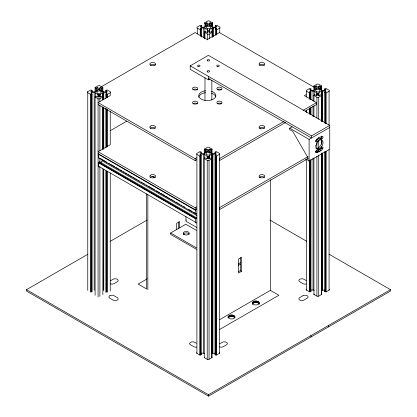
<?xml version="1.0" encoding="UTF-8"?>
<svg xmlns="http://www.w3.org/2000/svg" width="417" height="417" viewBox="0 0 417 417"><rect width="100%" height="100%" fill="white"/><g stroke="black" fill="none" stroke-linecap="round" stroke-linejoin="round"><path stroke-width="0.63" d="M99.892 150.688L99.892 105.485M99.892 101.586L99.892 98.72L102.863 97.005L102.561 96.827L102.535 92.923L106.299 92.61L107.294 93.184L105.835 94.028L105.835 98.579M102.863 148.973L102.863 106.997M102.863 97.005L102.863 99.871L102.916 92.746M107.232 146.45L107.232 109.64M107.232 97.349L107.232 94.482L110.239 92.746A1.287 0.745 0 0 0 110.171 91.693L107.232 89.999L106.627 89.999L105.835 90.453L105.835 91.756M208.781 158.611C207.671 154.926 212.832 153.79 215.453 154.238L216.444 154.811L214.99 155.656L214.99 354.596L215.777 355.049L216.387 355.049L219.389 353.314L219.389 154.373A1.287 0.745 0 0 0 219.321 153.32L216.387 151.626L215.777 151.626L214.99 152.08L214.99 153.383M92.126 291.665L92.126 94.028L90.671 93.184L91.667 92.61L94.185 92.61A1.71 0.99 0 0 1 95.394 92.902L98.334 94.883L98.313 96.478L97.343 97.041L95.889 96.197L95.097 96.655L95.097 295.293M201.646 37.134L201.646 29.336L200.191 28.492L201.187 27.918L203.704 27.918A1.71 0.99 0 0 1 204.914 28.21L207.765 29.961L207.833 31.786L206.863 32.344L205.409 31.504L204.617 31.958L204.617 38.812M196.579 352.615A1.287 0.745 0 0 0 196.913 353.335L199.884 355.049L201.281 354.596L201.281 155.656L199.821 154.811L200.817 154.238L203.334 154.238A1.71 0.99 0 0 1 204.549 154.53L207.489 156.511L207.468 158.106L206.498 158.663L205.039 157.824L204.252 158.283L204.252 357.572L207.223 359.287A1.287 0.745 0 0 0 209.042 359.287L212.018 357.572L212.018 158.283L211.226 157.824L209.772 158.663L208.802 158.106L208.781 156.662M310.967 99.653L310.967 92.501L309.508 91.662L310.503 91.088L313.021 91.088A1.71 0.99 0 0 1 314.236 91.375L317.082 93.132L317.155 94.951L316.185 95.514L314.726 94.675L313.938 95.128L313.938 101.331M102.535 92.923L100.127 94.31L99.632 95.034L99.647 96.478L100.617 97.041L102.076 96.197L102.863 96.655L102.561 96.827M209.152 32.291C208.036 28.606 213.196 27.47 215.818 27.918L216.814 28.492L215.354 29.336L215.354 35.184M324.676 123.057L324.676 92.501L326.13 91.662L325.14 91.088C322.758 90.708 317.691 91.563 318.489 94.951L319.458 95.514L320.913 94.675L321.705 95.128L321.705 121.133M228.12 316.993C228.923 314.282 234.182 314.282 234.985 316.993C234.182 319.709 228.923 319.709 228.12 316.993L228.12 317.931M252.389 302.987C253.192 300.271 258.446 300.271 259.249 302.987C258.446 305.697 253.192 305.697 252.389 302.987L252.389 303.92M100.763 163L102.024 160.821A1.71 0.99 -60 0 0 102.379 159.628M234.865 316.482L234.865 317.884C233.411 315.883 229.694 315.883 228.24 317.884L228.24 316.482M252.504 303.873C253.963 301.872 257.675 301.872 259.134 303.873M192.925 89.843L192.941 89.827A2.575 1.486 0 0 1 197.397 89.827M315.591 151.788L318.213 151.001L321.335 148.233A1.371 0.792 -60 0 0 321.82 146.982M321.043 150.521L322.549 148.932A1.371 0.792 -60 0 0 323.034 147.681L322.998 147.41A1.371 0.792 -60 0 0 321.58 147.55A6.093 3.518 -60 0 1 317.269 150.037A1.371 0.792 -60 0 0 315.846 151.543L315.815 151.851A1.371 0.792 -60 0 0 316.3 152.539L319.422 151.705L321.043 150.521L319.829 149.823M98.104 104.578L195.166 160.618L195.166 158.658L196.709 157.767M195.166 160.618L196.709 159.727M98.798 153.805A1.287 0.745 -60 0 0 98.678 154.399L98.678 157.834L196.042 214.046L196.709 213.66M99.35 166.936A1.287 0.745 -60 0 1 98.678 166.31L98.678 162.875L195.74 218.915L196.709 218.002M204.924 27.512L204.924 22.961L204.617 23.133L205.409 23.592L206.863 22.747L207.859 23.321L207.859 25.922M201.646 27.063L201.646 25.76L200.191 26.599L201.161 27.162L204.21 27.131L207.358 25.479A1.71 0.99 0 0 0 207.859 24.775M87.758 290.409L87.758 91.714L90.729 89.999L91.339 89.999L92.126 90.453L92.126 91.756M95.097 92.027L95.097 87.476L98.073 85.761A1.287 0.745 0 0 1 99.892 85.761L102.863 87.476L102.863 91.078M92.126 90.453L90.671 91.297L91.641 91.855L94.247 91.865A1.715 0.99 0 0 0 95.441 91.552L97.839 90.171A1.71 0.99 0 0 0 98.339 89.473M95.097 87.476L95.889 88.284L97.343 87.44L98.339 88.018L98.339 89.968M212.081 27.512L212.081 22.961L212.383 23.133L211.596 23.592L210.142 22.747L209.146 23.321L209.146 25.922L209.167 23.31L209.152 24.78A1.71 0.985 0 0 0 209.652 25.479L212.086 26.886A1.71 0.99 0 0 0 213.301 27.178L215.818 27.178L216.814 26.599L215.354 25.76L215.354 27.063M100.909 86.986L195.166 32.568L207.301 39.573L219.436 32.568L314.267 87.32M201.646 25.76L200.254 25.307L197.277 27.022A1.287 0.745 0 0 0 197.277 28.075L200.254 29.789L201.646 29.336M212.081 22.961L212.383 22.784L212.383 27.334M105.835 90.453L107.294 91.297L106.299 91.87L103.781 91.87A1.71 0.99 0 0 1 102.566 91.578L100.132 90.171A1.71 0.985 0 0 1 99.632 89.473L99.627 88.018L100.617 87.44L102.076 88.284L102.863 87.476M87.758 91.714A1.287 0.745 0 0 0 87.758 92.767L90.729 94.482L92.126 94.028M215.354 25.76L216.751 25.307L219.691 27.001A1.287 0.745 0 0 1 219.759 28.054L219.759 32.604M95.394 92.902L95.394 96.801L95.097 97.005L98.073 98.72A1.287 0.745 0 0 0 99.892 98.72M215.354 29.336L216.751 29.789L216.751 34.34M204.617 31.958L204.924 32.135L204.617 32.312L207.593 34.027A1.287 0.745 0 0 0 209.412 34.027L212.383 32.312L212.081 32.135L212.383 31.958L211.596 31.504L210.142 32.344L209.167 31.786L209.152 30.342M216.751 29.789L219.759 28.054M105.835 94.028L107.232 94.482M210.022 78.876L208.364 79.829L190.209 69.347L190.209 65.844L208.406 55.336L329.738 125.387L329.738 149.203L309.112 161.108L307.897 160.409L307.897 157.605L292.729 131.339L289.7 129.588L289.7 128.186L292.124 126.784M110.448 130.584L126.721 121.191M98.678 157.834L98.98 157.657L98.98 158.007M196.042 218.737L98.98 162.703L98.98 162.349L99.767 161.895L196.834 217.935M98.678 162.875L98.98 162.703M204.252 153.654L204.252 149.104L207.223 147.389A1.287 0.745 0 0 1 209.042 147.389L212.018 149.104L212.018 153.654M313.938 90.505L313.938 85.949L316.91 84.234A1.287 0.745 0 0 1 318.729 84.234L321.705 85.949L321.705 90.505M201.281 153.383L201.281 152.08L199.821 152.924L200.796 153.482L203.397 153.492A1.715 0.99 0 0 0 204.596 153.18L206.988 151.798A1.71 0.99 0 0 0 207.489 151.1M204.252 149.104L205.039 149.912L206.498 149.067L207.489 149.646M310.967 90.88L310.967 88.93L309.508 89.77L310.483 90.327L313.084 90.338A1.715 0.99 0 0 0 314.282 90.025L316.675 88.644A1.71 0.99 0 0 0 317.175 87.945M313.938 85.949L314.726 86.757L316.185 85.918L317.175 86.491L317.175 88.44M211.716 153.831L211.716 149.281L212.018 149.453L211.226 149.912L209.772 149.067L208.776 149.646L208.781 151.1A1.71 0.985 0 0 0 209.282 151.798L211.721 153.206A1.71 0.99 0 0 0 212.931 153.498L215.453 153.498L216.444 152.924L214.99 152.08M318.463 88.44L318.489 86.475L319.458 85.918L320.913 86.757L321.705 86.303L321.403 86.126L321.403 90.025A1.71 0.99 0 0 0 322.617 90.343L325.14 90.343L326.13 89.77L324.676 88.93L324.676 90.88M306.021 94.659L304.363 95.613L316.498 102.618L316.498 104.578L305.275 111.058M312.635 90.838L314.293 89.879M201.281 152.08L199.884 151.626L196.913 153.341A1.287 0.745 0 0 0 196.913 154.394L199.884 156.109L201.281 155.656M211.716 149.281L212.018 149.104M310.967 88.93L309.57 88.472L306.599 90.187A1.287 0.745 0 0 0 306.599 91.24L309.57 92.955L310.967 92.501M321.403 86.126L321.705 85.949M324.676 88.93L326.073 88.472L329.008 90.171A1.287 0.745 0 0 1 329.076 91.219L329.076 125.027M204.549 154.53L204.549 158.429L204.252 158.632L207.223 160.347A1.287 0.745 0 0 0 209.042 160.347L212.018 158.632L211.716 158.455L212.018 158.283M214.99 155.656L216.387 156.109L216.387 355.049M321.705 95.128L321.403 95.3L321.705 95.477L318.729 97.192A1.287 0.745 0 0 1 316.91 97.192L313.938 95.477L314.241 95.3L313.938 95.128M324.676 92.501L326.073 92.955L326.073 123.51M216.387 156.109L219.389 154.373M326.073 92.955L329.076 91.219M219.394 158.637L283.956 121.404M303.034 110.39L316.498 102.618M219.394 160.602L285.64 122.395M329.076 254.219L390.494 289.674L390.494 291.076L208.5 396.15L26.506 291.076L26.506 289.674L87.924 254.219M110.458 241.203L147.086 220.061M190.209 65.844L311.535 135.89L329.738 125.387M289.7 128.186L309.112 139.393L329.738 127.487M196.042 214.046L196.042 213.697L195.74 213.869L195.74 210.439A1.287 0.745 -60 0 1 196.652 208.865L195.166 209.72L195.166 207.755L196.709 206.868M196.485 249.309L170.647 234.39L170.647 232.988L185.81 224.231L196.485 230.398M219.394 207.739L308.08 156.578M219.394 209.699L308.08 158.538M110.333 280.855L113.012 279.307A3.002 1.736 0 0 1 117.26 279.307A3.002 1.736 0 0 1 117.26 281.762L114.044 283.617A3.002 1.736 0 0 1 110.255 283.831M147.118 278.884L138.131 284.071L146.622 288.976L146.622 193.921M238.326 263.966L240.348 262.799M238.326 265.363L240.348 264.196M238.326 271.754L240.348 270.586L241.563 271.29L241.563 257.279L238.529 259.03L238.529 273.041L241.563 271.29M219.822 319.563L270.378 290.378L278.869 295.278L219.332 329.654M219.53 343.9L222.209 342.352A3.002 1.736 0 0 1 226.457 342.352A3.002 1.736 0 0 1 226.457 344.802L223.241 346.663A3.002 1.736 0 0 1 219.618 346.934M306.266 289.466A1.287 0.745 0 0 0 306.599 290.18L309.57 291.9L310.967 291.441L310.967 159.466M204.252 357.572L204.554 357.395L204.252 357.223M313.938 157.892L313.938 294.418L314.241 294.246L313.938 294.068M214.99 354.596L215.474 354.314M324.676 151.663L324.676 291.441L325.161 291.16M211.685 154.551L211.716 357.395L212.018 357.223M321.371 153.81L321.403 294.246L321.705 294.068M324.676 291.441L326.073 291.9L329.076 290.159A1.287 0.745 0 0 0 329.221 289.262M313.938 294.418L316.91 296.138A1.287 0.745 0 0 0 318.729 296.138L321.705 294.418L321.705 153.341M26.506 289.674L208.5 394.748L390.494 289.674M321.371 290.336L325.14 290.029M211.685 353.491L215.453 353.178M311.134 290.029L313.021 290.029A1.71 0.99 0 0 1 314.236 290.315M201.447 353.178L203.334 353.178A1.71 0.99 0 0 1 204.549 353.47M315.966 148.348L316.388 148.478A5.15 2.971 -60 0 0 320.032 146.377C321.366 144.59 322.508 142.015 321.361 139.867M212.383 22.784L209.412 21.069A1.287 0.745 0 0 0 207.593 21.069L204.617 22.784L204.924 22.961M321.408 90.051L318.969 88.644A1.71 0.985 0 0 1 318.468 87.951L318.463 86.491M315.57 141.155A1.371 0.792 -60 0 0 316.055 140.722A6.093 3.518 -60 0 1 320.365 138.236L321.58 138.939A1.371 0.792 -60 0 0 322.998 137.438L323.034 137.125A1.371 0.792 -60 0 0 322.549 136.437L319.422 137.271L316.3 140.044A1.371 0.792 -60 0 0 315.815 141.295L315.846 141.566A1.371 0.792 -60 0 0 317.269 141.426A6.093 3.518 -60 0 1 321.58 138.939M208.364 78.427L311.535 137.991L311.535 135.89M316.055 140.722L317.269 141.426M321.335 148.233L322.549 148.932M318.213 151.001L319.422 151.705M316.592 151.689L317.806 152.393M315.393 151.079L316.498 151.72M315.492 152.075L316.3 152.539M101.967 90.838L103.619 91.792M204.252 158.283L204.554 158.455M95.097 96.655L95.404 96.827M195.166 158.658L98.104 102.618L110.239 95.613L110.239 92.746M269.914 220.061L306.542 241.203M152.069 176.261L154.874 177.882M195.166 207.755L98.104 151.72L110.239 144.715L110.239 111.136M98.104 153.68L195.166 209.72M98.678 154.399L195.74 210.439M100.664 158.627L101.784 159.278M102.91 159.925L106.867 162.218M108.55 163.193L109.671 163.839M110.76 164.46L114.722 166.753M115.811 167.373L119.179 169.318M120.299 169.964L122.014 170.965M123.104 171.585L124.261 172.263M125.35 172.883L127.065 173.879M128.155 174.499L129.306 175.176M130.401 175.797L132.116 176.798M133.205 177.418L134.357 178.09M135.452 178.711L137.162 179.711M138.256 180.332L139.408 181.004M141.092 181.979L142.213 182.625M143.302 183.245L144.459 183.923M146.143 184.893L147.264 185.539M148.353 186.164L154.556 189.751M156.239 190.725L159.607 192.67M160.696 193.29L164.658 195.583M165.747 196.204L167.462 197.205M168.551 197.825L169.703 198.497M170.798 199.118L172.508 200.118M173.602 200.739L174.754 201.416M175.844 202.037L177.559 203.032M178.653 203.652L179.805 204.33M180.895 204.95L182.015 205.597M183.699 206.571L184.856 207.244M188.75 209.485L192.148 211.455M193.238 212.076L196.042 213.697M102.024 160.821L196.845 215.563M306.13 280.547L303.988 279.307A3.002 1.736 0 0 0 299.74 279.307A3.002 1.736 0 0 0 299.74 281.762L302.956 283.617A3.002 1.736 0 0 0 306.229 283.993M98.98 162.349L196.042 218.388M321.403 294.246L321.705 294.418M98.678 166.31L195.74 222.35A1.287 0.745 -60 0 0 196.652 222.871M310.483 291.16L310.967 291.441M196.855 227.515L186.78 221.698A2.872 1.658 0 0 1 186.159 219.889M170.647 232.988L196.485 247.906M196.397 343.28L194.791 342.352A3.002 1.736 0 0 0 190.543 342.352A3.002 1.736 0 0 0 190.543 344.802L193.759 346.663A3.002 1.736 0 0 0 196.657 347.111M211.716 357.395L212.018 357.572M200.796 354.314L201.281 354.596M329.076 149.734L329.076 290.159M328.44 325.505L328.44 326.907M326.073 151.47L326.073 291.9M325.766 92.782L325.766 123.338M325.766 151.293L325.766 291.723M325.463 92.955L325.463 123.51M325.463 151.47L325.463 291.9M325.161 89.207L325.161 90.51M325.224 92.433L325.161 91.099L325.14 92.386M322.612 91.088L322.612 121.644M322.612 152.851L322.612 290.029M322.169 91.12L322.169 121.675M322.169 153.534L322.169 290.06M321.757 91.219L321.757 121.123M321.757 140.628L321.757 143.229M321.757 152.982L321.757 290.159M321.705 136.437L321.705 137.735M321.705 139.685L321.705 144.24M321.705 146.836L321.705 148.791M321.371 91.396L321.403 121.311M321.371 140.154L321.403 143.412M320.913 86.757L320.913 90.009M320.428 86.475L320.428 89.728M319.458 85.918L319.458 89.165M318.969 92.788L318.969 95.384M318.729 97.192L318.729 119.298M318.729 137.501L318.729 138.804M318.729 140.753L318.729 151.157M318.729 155.056L318.729 296.138M318.692 92.991L318.692 95.592M318.52 93.231L318.468 95.457M317.175 93.356L317.175 95.305M317.082 93.132L317.082 95.081M316.91 97.192L316.91 118.001M316.91 138.804L316.91 140.102M316.91 142.703L316.91 148.556M316.91 149.854L316.91 151.804M316.91 156.354L316.91 296.138M316.831 92.876L316.831 95.477M316.185 85.918L316.185 89.165M315.21 86.475L315.21 89.728M314.726 86.757L314.726 90.009M314.236 91.375L314.236 95.274M313.938 105.882L313.938 116.583M313.021 91.088L313.021 100.836M313.021 106.038L313.021 116.442M313.021 158.048L313.021 290.029M310.988 335.581L310.988 336.978M310.967 107.456L310.967 114.607M310.503 91.088L310.483 93.048M310.175 92.955L310.175 99.46M310.175 107.909L310.175 114.409M310.175 159.919L310.175 291.9M309.873 92.782L309.873 99.282M309.873 108.384L309.873 114.237M309.873 160.394L309.873 291.723M309.57 92.955L309.57 98.808M309.57 107.909L309.57 113.763M309.57 160.571L309.57 291.9M309.112 139.393L309.112 161.108M306.599 91.24L306.599 97.093M306.599 110.093L306.599 112.694M306.599 158.856L306.599 290.18M270.378 179.696L270.378 290.378M259.134 302.471L259.134 304.431M258.79 301.997L258.79 303.394M258.243 301.585L258.243 302.987M257.534 301.267L257.534 302.669M256.705 301.069L256.705 302.471M255.819 301.006L255.819 302.403M254.928 301.069L254.928 302.471M254.104 301.267L254.104 302.669M253.39 301.585L253.39 302.987M252.848 301.997L252.848 303.394M252.504 302.471L252.504 304.431M240.348 257.821L240.348 270.586M234.526 316.003L234.526 317.405M233.979 315.596L233.979 316.993M233.27 315.278L233.27 316.68M232.441 315.08L232.441 316.482M231.555 315.012L231.555 316.414M230.664 315.08L230.664 316.482M229.835 315.278L229.835 316.68M229.126 315.596L229.126 316.993M228.579 316.003L228.579 317.405M219.436 158.658L219.436 160.618M219.436 207.755L219.436 209.72M216.449 29.612L216.449 34.814M216.147 29.789L216.147 34.992M216.079 155.932L216.079 354.877M215.902 27.965L215.902 29.268M215.844 26.042L215.844 27.34M215.818 27.918L215.844 29.232M215.777 156.109L215.777 355.049M215.537 154.29L215.537 155.588M215.474 152.361L215.474 153.659M215.453 154.238L215.474 155.551M213.29 27.918L213.29 36.373M212.925 154.238L212.925 353.178M212.847 27.955L212.847 37.056M212.482 154.274L212.482 353.215M212.435 28.054L212.383 37.16M212.055 28.226L212.081 36.686M212.065 154.373L212.065 353.314M211.841 80.387L211.841 99.871M211.596 23.592L211.596 26.839M211.226 149.912L211.226 153.159M211.111 23.31L211.111 26.558M210.741 149.63L210.741 152.883M210.142 22.747L210.142 26M209.772 149.067L209.772 152.32M209.647 29.617L209.647 32.218M209.376 29.821L209.376 32.422M209.412 34.027L209.412 38.578M209.277 155.937L209.277 158.538M209.204 30.06L209.204 32.01M209.006 156.146L209.006 158.741M209.042 160.347L209.042 359.287M208.834 156.38L208.834 158.981M208.802 149.63L208.776 152.241M208.5 394.748L208.5 396.15M208.364 76.327L208.364 79.829M207.854 30.191L207.854 32.14M207.765 29.961L207.765 32.562M207.515 29.711L207.515 32.307M207.593 34.027L207.593 39.876M207.468 149.63L207.489 151.595M207.489 156.511L207.489 158.46M207.395 156.281L207.395 158.882M207.223 160.347L207.223 359.287M207.145 156.031L207.145 158.632M206.863 22.747L206.863 26M206.498 149.067L206.498 152.32M205.894 23.31L205.894 26.558M205.524 149.63L205.524 152.883M205.409 23.592L205.409 26.839M205.039 149.912L205.039 153.159M204.914 28.21L204.924 37.989M204.976 77.786L204.976 100.518M203.704 27.918L203.704 37.671M203.334 154.238L203.334 353.178M201.187 27.918L201.187 29.221M201.161 27.934L201.161 29.232M200.858 29.789L200.858 36.289M200.817 154.238L200.796 155.551M200.556 29.612L200.556 36.117M200.488 156.109L200.488 355.049M200.254 29.789L200.254 35.638M200.186 155.932L200.186 354.877M199.884 156.109L199.884 355.049M197.277 28.075L197.277 33.923M196.913 154.394L196.913 353.335M195.74 218.915L195.74 222.35M185.94 216.71L185.94 220.525M179.685 227.771L179.685 221.552L176.652 223.303L176.652 229.522M178.471 222.125L178.471 228.495M147.837 194.723L147.837 289.773M110.239 172.93L110.239 291.04M107.232 171.502L107.232 292.124M106.929 94.305L106.929 97.557M106.929 109.259L106.929 146.966M106.929 171.022L106.929 291.947M106.627 94.482L106.627 97.734M106.627 108.785L106.627 147.144M106.627 171.199L106.627 292.124M106.319 90.734L106.319 92.032M106.319 92.626L106.382 93.961M106.299 92.61L106.299 93.914M105.835 108.331L105.835 147.337M105.835 170.741L105.835 292.317M103.77 92.61L103.77 99.762M103.77 107.565L103.77 148.525M103.77 169.328L103.77 290.253M103.327 92.647L103.327 99.799M103.327 107.596L103.327 149.208M103.327 169.359L103.327 290.284M102.863 107.054L102.863 149.312M102.916 168.812L102.863 294.647M102.076 88.284L102.076 91.531M101.592 88.003L101.592 91.255M100.617 87.44L100.617 90.692M100.127 94.31L100.127 96.911M99.892 158.371L99.892 162.223M99.892 167.306L99.892 296.362M99.856 94.518L99.856 97.114M99.767 161.895L99.767 162.458M99.647 88.003L99.647 90.604M99.684 94.753L99.632 96.984M98.334 94.883L98.334 96.833M98.245 94.654L98.245 97.255M98.073 98.72L98.073 297.013M97.995 94.404L97.995 97.005M97.343 87.44L97.343 90.692M96.374 88.003L96.374 91.255M95.889 88.284L95.889 91.531M94.185 92.61L94.185 290.253M91.667 92.61L91.641 93.924M91.339 94.482L91.339 292.124M91.036 94.305L91.036 291.947M90.729 94.482L90.729 292.124M219.535 352.412A1.287 0.745 0 0 1 219.389 353.314M183.225 234.635A3.008 1.736 0 0 1 185.846 232.915A3.008 1.736 0 0 1 189.146 234.187M150.125 177.465A2.872 1.658 0 0 1 150.313 177.277L150.422 177.189A2.872 1.658 0 0 1 155.28 177.465M259.322 177.465A2.872 1.658 0 0 1 261.902 176.537A2.872 1.658 0 0 1 264.477 177.465M306.151 159.654A1.287 0.745 -60 0 1 305.505 159.716M259.41 65.224A2.872 1.658 0 0 1 259.619 65.042L259.739 64.958A2.872 1.658 0 0 1 264.388 65.224M259.41 128.264A2.872 1.658 0 0 1 264.388 128.264M150.214 128.264A2.872 1.658 0 0 1 150.313 128.175L150.422 128.087A2.872 1.658 0 0 1 155.192 128.264M150.214 65.224A2.872 1.658 0 0 1 155.192 65.224M217.205 89.827A2.575 1.486 0 0 1 221.662 89.827M192.862 103.922A2.575 1.486 0 0 1 195.166 103.093A2.575 1.486 0 0 1 197.476 103.922M217.497 103.598A2.575 1.486 0 0 1 221.662 103.838M205.628 90.755A8.58 4.952 0 0 0 201.234 92.11L200.853 92.345A8.58 4.952 0 0 0 201.234 99.116L201.646 99.335A8.58 4.952 0 0 0 213.368 99.116A8.58 4.952 0 0 0 213.749 92.345L213.368 92.11A8.58 4.952 0 0 0 211.591 91.323M198.742 97.25A8.58 4.952 0 0 1 200.853 94.31L201.234 94.07A8.58 4.952 0 0 1 205.628 92.715M211.591 93.283A8.58 4.952 0 0 1 213.368 94.07L213.749 94.31A8.58 4.952 0 0 1 215.808 96.926M321.788 136.156A1.371 0.792 -60 0 1 321.82 136.427L321.788 136.734A1.371 0.792 -60 0 1 320.365 138.236M315.909 145.429C315.575 146.836 315.862 148.952 317.603 149.177A5.15 2.971 -60 0 0 321.241 147.076C322.794 145.241 324.416 140.795 321.241 139.799A5.15 2.971 -60 0 0 317.603 141.9L315.909 145.429M155.52 64.416L155.478 64.52A2.872 1.658 0 0 1 150.673 65.266L150.542 65.182A2.872 1.658 0 0 1 151.96 62.487A2.872 1.658 0 0 1 155.52 64.416M221.87 103.093L221.813 103.187A2.575 1.486 0 0 1 217.429 103.546A2.575 1.486 0 0 1 218.988 101.154A2.575 1.486 0 0 1 221.87 103.093M192.941 87.867L192.862 87.951A2.575 1.486 0 0 0 193.472 89.723A2.575 1.486 0 0 0 196.6 89.843L196.735 89.785A2.575 1.486 0 0 0 196.866 87.492A2.575 1.486 0 0 0 192.941 87.867M150.422 126.127L150.313 126.21A2.872 1.658 0 0 0 152.455 128.785A2.872 1.658 0 0 0 155.333 126.466A2.872 1.658 0 0 0 150.422 126.127M150.422 175.223L150.313 175.312A2.872 1.658 0 0 0 152.455 177.887A2.872 1.658 0 0 0 155.333 175.567A2.872 1.658 0 0 0 150.422 175.223M259.739 62.998L259.619 63.082A2.872 1.658 0 0 0 259.869 65.266A2.872 1.658 0 0 0 263.648 65.406L263.794 65.339A2.872 1.658 0 0 0 263.93 62.92A2.872 1.658 0 0 0 259.739 62.998M302.956 295.736L299.74 297.592A3.002 1.736 0 0 0 299.74 300.042A3.002 1.736 0 0 0 303.988 300.042L307.204 298.186A3.002 1.736 0 0 0 307.204 295.736A3.002 1.736 0 0 0 302.956 295.736M109.942 295.658L109.796 295.736A3.002 1.736 0 0 0 109.796 298.186L113.012 300.042A3.002 1.736 0 0 0 115.53 300.537L115.723 300.516A3.002 1.736 0 0 0 118.011 299.323A3.002 1.736 0 0 0 117.26 297.592L114.044 295.736A3.002 1.736 0 0 0 109.942 295.658M206.978 154.91A2.142 1.241 0 0 0 210.277 153.92A2.142 1.241 0 0 0 207.145 152.768A2.142 1.241 0 0 0 206.978 154.91M316.665 91.761A2.142 1.241 0 0 0 319.964 90.77A2.142 1.241 0 0 0 316.831 89.613A2.142 1.241 0 0 0 316.665 91.761M207.348 28.591A2.142 1.241 0 0 0 210.642 27.6A2.142 1.241 0 0 0 207.515 26.448A2.142 1.241 0 0 0 207.348 28.591M97.828 93.283A2.142 1.241 0 0 0 101.123 92.298A2.142 1.241 0 0 0 97.99 91.141A2.142 1.241 0 0 0 97.828 93.283M184.731 234.74A3.008 1.736 0 0 0 189.245 233.233A3.008 1.736 0 0 0 184.731 231.732A3.008 1.736 0 0 0 184.731 234.74M260.302 177.616A2.872 1.658 0 0 0 264.769 176.344A2.872 1.658 0 0 0 260.63 174.749A2.872 1.658 0 0 0 260.302 177.616M218.002 89.843A2.575 1.486 0 0 0 222 88.706A2.575 1.486 0 0 0 218.294 87.273A2.575 1.486 0 0 0 218.002 89.843M260.302 128.514A2.872 1.658 0 0 0 264.769 127.242A2.872 1.658 0 0 0 260.63 125.647A2.872 1.658 0 0 0 260.302 128.514M193.738 103.854A2.575 1.486 0 0 0 197.736 102.712A2.575 1.486 0 0 0 194.03 101.284A2.575 1.486 0 0 0 193.738 103.854M198.143 66.48A1.287 0.745 0 0 0 200.077 65.839A1.287 0.745 0 0 0 198.143 65.193A1.287 0.745 0 0 0 198.143 66.48M217.34 66.47A1.287 0.745 0 0 0 219.274 65.823A1.287 0.745 0 0 0 217.346 65.182A1.287 0.745 0 0 0 217.34 66.47M207.468 71.896A1.287 0.745 0 0 0 209.621 71.568A1.287 0.745 0 0 0 208.041 70.655A1.287 0.745 0 0 0 207.468 71.896M207.489 60.814A1.287 0.745 0 0 0 209.642 60.481A1.287 0.745 0 0 0 208.062 59.568A1.287 0.745 0 0 0 207.489 60.814"/></g></svg>
